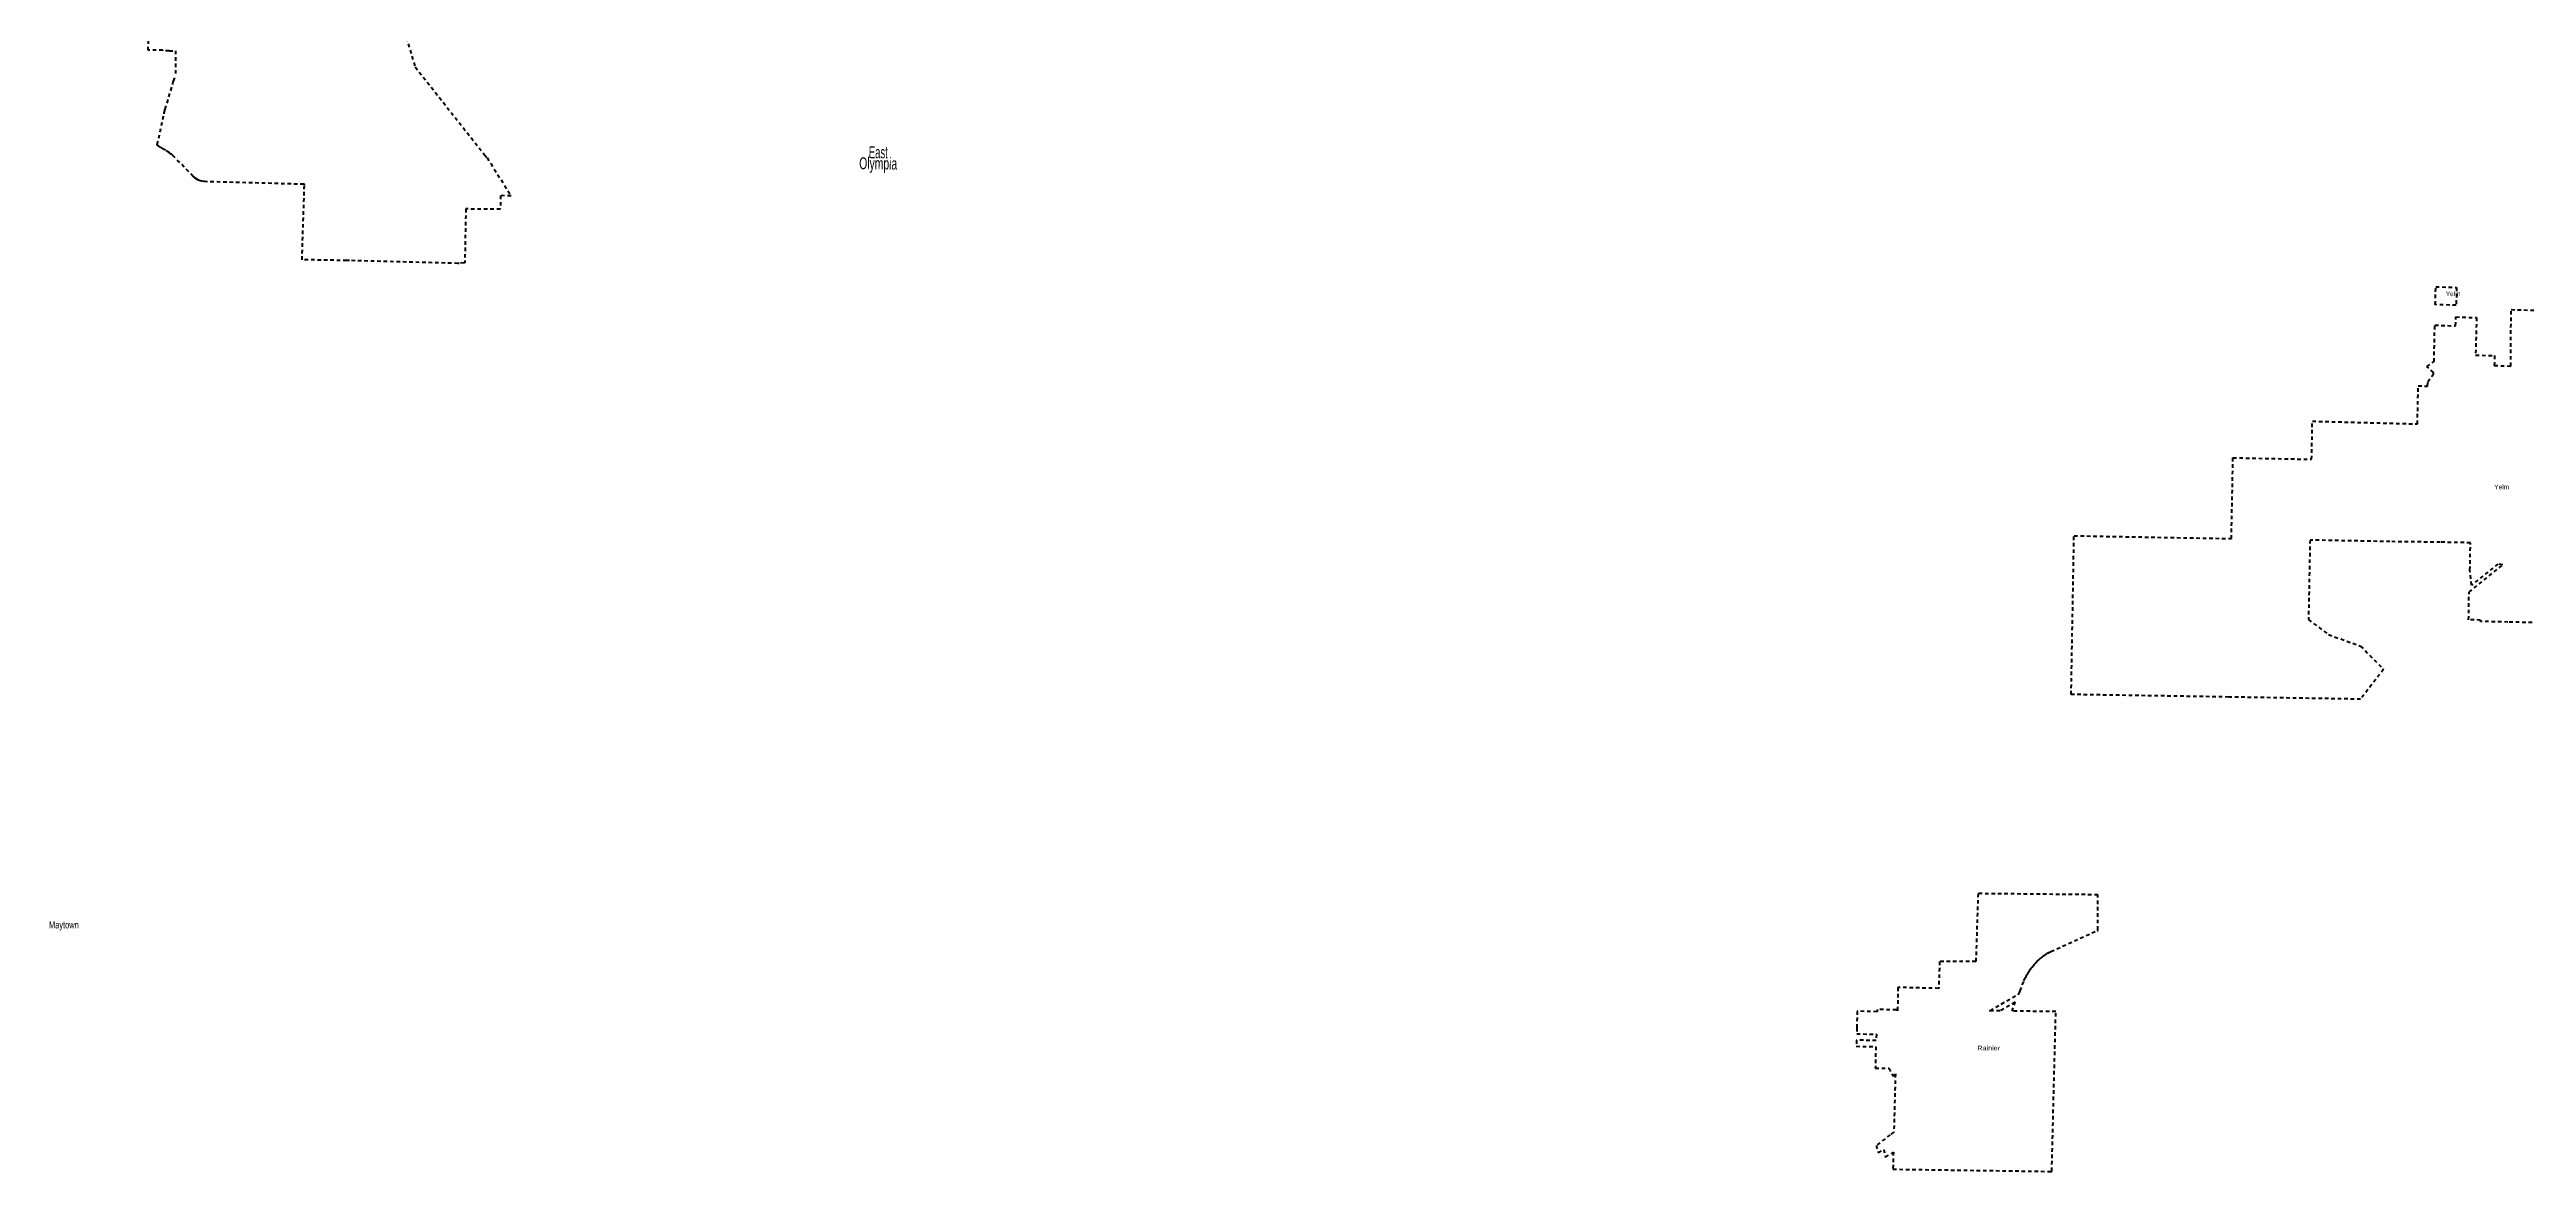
# Model space of a CAD drawing. Header units: feet. Extents: x -903180 to 1023491, y -707744 to 564635.
# Drawn here: x -487939 to -404796, y -223404 to -185742 of the extents above; entities that cross this region are included whole.
import ezdxf

# ---------------------------------------------------------------- set-up
doc = ezdxf.new("R2010")
doc.units = ezdxf.units.FT
doc.header["$LTSCALE"] = 80
doc.linetypes.add('SHORT_DASHED', pattern=[2.7, 1.5, -1.2])
doc.layers.add('13', color=7, linetype='SHORT_DASHED', lineweight=40)
doc.layers.add('16', color=7, linetype='Continuous')
doc.layers.add('36', color=7, linetype='Continuous')

msp = doc.modelspace()

# ---------------------------------------------------------------- linework, layer by layer
at = {"layer": '13'}
msp.add_line((-474190.75, -192921.17), (-474209.18, -192922.78), dxfattribs=at)
for points in [[(-484624.91, -185766.55), (-484609.02, -184780.01), (-485350.68, -184764.28)], [(-476082.6, -184932.33), (-475665.43, -186328.18), (-473337.97, -189271.29), (-473253.91, -189382.21), (-473129.73, -189572.28), (-472446.9, -190650.26), (-472797, -190646.05), (-472809, -191106.05), (-473965, -191094.05), (-474000.65, -192884.57), (-474001.05, -192904.56), (-474021.2, -192906.32), (-474190.75, -192921.17)], [(-483925.05, -185781.1), (-484140.05, -185781.37), (-484139.83, -185766.38), (-484624.91, -185766.55)], [(-483925.05, -185781.1), (-483710.05, -185781.46), (-483708.84, -186650.63)], [(-474209.18, -192922.78), (-474230.75, -192922.21), (-477871.47, -192825.25), (-477921.99, -192825.64), (-477946.7, -192825.84), (-477961.99, -192825.57), (-479463.23, -192799.32), (-479382.04, -190286.07), (-479381.39, -190266.06), (-479401.39, -190265.52), (-482710.04, -190177.08), (-482730.04, -190175.42), (-482750.04, -190173.91), (-482761.24, -190173.06), (-482822.01, -190163.59), (-482881.45, -190147.82), (-482938.93, -190125.92), (-482993.79, -190098.13), (-483045.46, -190064.77), (-483077.2, -190039.19), (-483094.52, -190025.23), (-483116.56, -190002.47), (-483788.05, -189308.96), (-483814.3, -189282.83), (-483830.66, -189266.55), (-483854.3, -189249.03), (-483918.58, -189201.41), (-484049.65, -189120.85), (-484088.04, -189097.26), (-484089.65, -189096.26), (-484199.72, -189027.89), (-484306.6, -188962.44), (-484326.61, -188950.18), (-484322.16, -188930.14), (-484135.7, -188090.02), (-484095.67, -187903.52), (-484091.2, -187882.69), (-484086.63, -187863.52), (-484058.16, -187744.02), (-483774.42, -186806.37), (-483708.84, -186650.63)], [(-404603.18, -204977.26), (-405417, -204961.07), (-406336.81, -204942), (-406336.13, -204892), (-406736.06, -204883.7), (-406722.69, -203952.58), (-405589.24, -203041.88), (-405751.86, -203014.33), (-406642.29, -203720.66), (-406691.57, -203217.56), (-406674.88, -202299.21), (-407686.98, -202281.53), (-409377.19, -202260.36), (-412060.96, -202209.36), (-412113.8, -204876.87), (-411438.44, -205382.72), (-410365.74, -205767.79), (-409592.86, -206544.32), (-410362.84, -207549.85), (-414788.53, -207477.53), (-420078.15, -207393.06), (-419983.17, -202063.74), (-414700.51, -202159.61), (-414646.75, -199446.42), (-412007.22, -199496.48), (-411981.87, -198217.39), (-408454.34, -198309.65), (-408428.92, -197034.21), (-408113.87, -197039.63), (-408109.03, -196892.14), (-407913.53, -196635.2), (-407913.16, -196583.62), (-408142.91, -196377.33), (-407896.27, -196219.8), (-407873.4, -194995.82), (-407173.73, -195018.02), (-407166.17, -194718.11), (-406471.51, -194740.16), (-406503.42, -195999.09), (-405868.2, -196016.98), (-405875.02, -196349.94), (-405322.98, -196367.4), (-405311.4, -194472.89), (-403785.65, -194511.15)]]:
    msp.add_lwpolyline(points, dxfattribs=at)
for points in [[(-407855.99, -194306.02), (-407840.85, -193706.2), (-407141.19, -193728.4), (-407154.32, -194328.29)], [(-420730.41, -223403.81), (-420729.98, -223387.07), (-420593.76, -218035.9), (-422062.08, -218022.13), (-421961.63, -217725.07), (-422464.34, -218016.97), (-422797.94, -218013.34), (-422821.48, -218013.08), (-422797.94, -217999.5), (-421856.91, -217456.33), (-421836.75, -217444.69), (-421829.31, -217425.11), (-421794.95, -217334.74), (-421714.06, -217132.84), (-421663.14, -217009.21), (-421653.15, -216985.75), (-421639.53, -216954.23), (-421624.87, -216922.47), (-421609.94, -216891.5), (-421594.53, -216860.77), (-421578.34, -216829.78), (-421561.66, -216799.65), (-421544.73, -216769.67), (-421527, -216739.94), (-421508.87, -216710.37), (-421490.15, -216681.21), (-421470.89, -216652.54), (-421451.43, -216624.29), (-421431.18, -216595.87), (-421410.38, -216568.23), (-421389.35, -216540.9), (-421367.71, -216513.78), (-421345.5, -216487.09), (-421323.03, -216461.05), (-421300.18, -216435.37), (-421276.75, -216409.73), (-421252.71, -216384.73), (-421228.47, -216360.18), (-421203.69, -216336.06), (-421178.49, -216312.16), (-421152.85, -216288.97), (-421127.06, -216266.21), (-421100.67, -216243.77), (-421073.76, -216221.81), (-421047.02, -216200.69), (-421039.31, -216194.72), (-421019.6, -216180.04), (-420990.47, -216159.1), (-420960.97, -216138.92), (-420931.64, -216119.31), (-420901.43, -216099.88), (-420870.87, -216081.21), (-420840.5, -216063.13), (-420809.45, -216045.35), (-420798.37, -216039.34), (-420776.07, -216027.23), (-420758.37, -216019.26), (-419207.35, -215320.7), (-419187.36, -215311.7), (-419187.2, -215289.93), (-419178.67, -214115.68), (-423205.84, -214077.06), (-423277.97, -216359.24), (-424494.5, -216354.92), (-424523.43, -217259.16), (-425893.41, -217226.94), (-425904.49, -217982.49), (-425923.06, -218010.31), (-425924.8, -217982.34), (-425944.49, -217981.87), (-426595.57, -217966.27), (-426595.82, -218041.29), (-427256.8, -218024.33), (-427274.92, -218583.06), (-427278.12, -218783.03), (-426617.14, -218796.9), (-426622, -219010.52), (-427286.11, -218993.97), (-427291.75, -219201.14), (-426638.03, -219215.5), (-426653.15, -219931.08), (-426201.45, -219938.68), (-426056.48, -220205.7), (-425980.85, -220130.02), (-426029.42, -222087.32), (-426154.65, -222173.26), (-426622.85, -222535.14), (-426561.03, -222722.79), (-426550.88, -222782.23), (-426366.59, -222661.17), (-426306.18, -222920.61), (-426047.16, -222750.45), (-426060.45, -223327.64), (-420750.49, -223403.52)]]:
    msp.add_lwpolyline(points, close=True, dxfattribs=at)

# ---------------------------------------------------------------- texts
at = {"layer": '16'}
for s, width, p in [('Olympia', 0.65, (-460762.51, -189758.77)), ('East', 0.6, (-460442.81, -189387.83))]:
    msp.add_text(s, height=400, rotation=359.37, dxfattribs=dict(at, width=width)).set_placement(p)
at = {"layer": '16', "width": 0.65}
msp.add_text('Maytown', height=240, dxfattribs=at).set_placement((-487956.2, -215245.25))
at = {"layer": '36'}
for p in [(-407503.98, -194020.64), (-405876.67, -200504.02)]:
    msp.add_text('Yelm', height=157.5, dxfattribs=at).set_placement(p)
at = {"layer": '36', "width": 1.15}
msp.add_text('Rainier', height=157.5, dxfattribs=at).set_placement((-423230.16, -219338.35))

doc.saveas('drawing.dxf')
